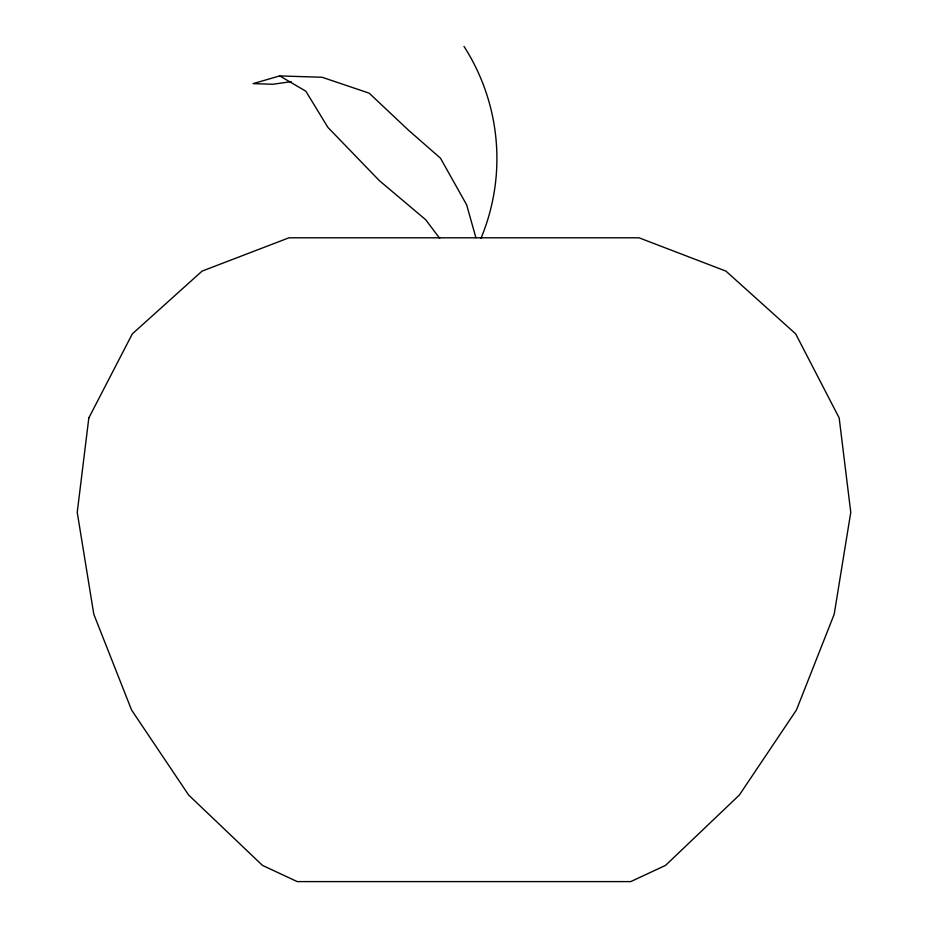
<?xml version="1.0" encoding="UTF-8"?>
<svg xmlns="http://www.w3.org/2000/svg" width="928" height="928" viewBox="0 0 928 928"><rect width="100%" height="100%" fill="white"/><g stroke="black" fill="none" stroke-linecap="round" stroke-linejoin="round"><path stroke-width="1.39" d="M475.89 237.696L466.633 204.81L440.487 158.189L408.192 129.932L369.193 93.171L322.086 77.256L279.722 75.922L253.077 83.624L272.983 84.251L291.218 81.652M279.722 75.922L305.811 91.176L327.92 127.403L379.297 180.577L425.743 219.774L439.652 238.31M464 46.4A207.675 207.675 0 0 1 480.994 238.31M88.821 417.948L77.233 512.372L93.809 614.243L131.556 710.001L188.674 795.064L262.427 865.372L297.25 881.6L630.75 881.6L665.573 865.372L739.326 795.064L796.444 710.001L834.191 614.243L850.767 512.372L839.179 417.948L795.679 333.883L725.94 271.115L639.032 237.8L288.968 237.8L202.06 271.115L132.321 333.883L88.821 417.948"/></g></svg>
